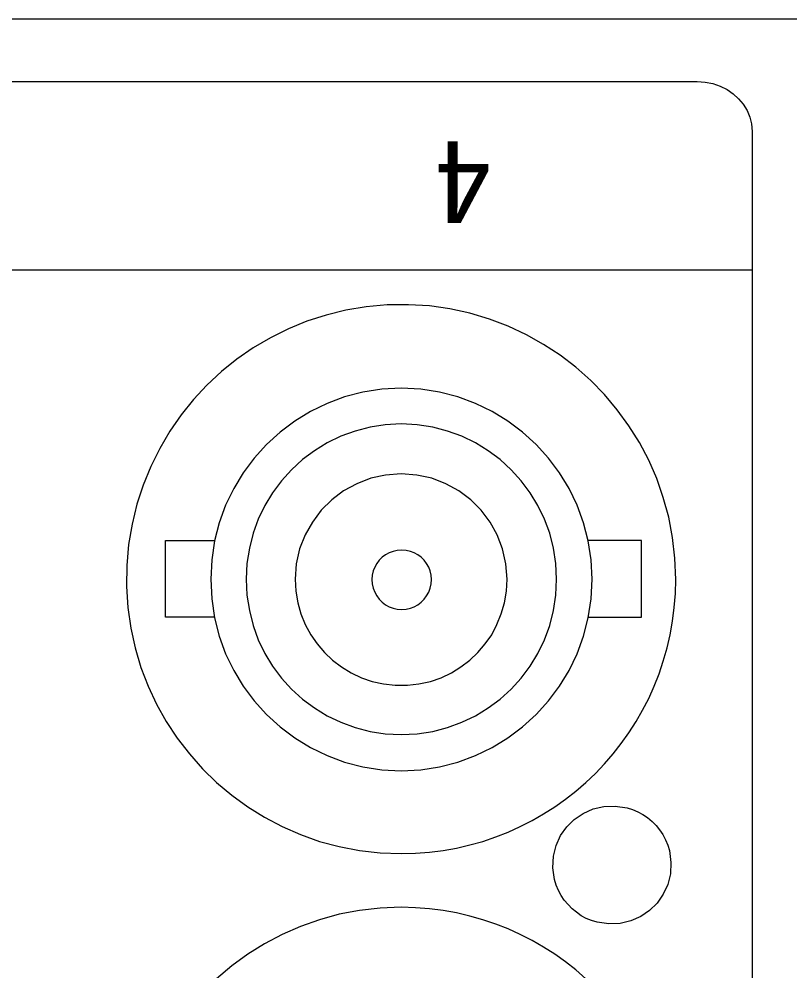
# Model space of a CAD drawing. Units: millimetres on the paper. Extents: x -139 to 141, y -98 to 91.
# Drawn here: x 2.03 to 6.62, y 54.63 to 60.29 of the extents above; entities that cross this region are included whole.
import ezdxf
from ezdxf.enums import TextEntityAlignment as Align

# ---------------------------------------------------------------- set-up
doc = ezdxf.new("R2010")
doc.units = ezdxf.units.MM
doc.layers.add('0-1_外形線', color=4, linetype='Continuous')
doc.styles.add('ＭＳ ゴシック', font='')
doc.styles.get('ＭＳ ゴシック').set_extended_font_data('MS Gothic')

msp = doc.modelspace()

# ---------------------------------------------------------------- linework, layer by layer
at = {"layer": '0-1_外形線'}
for p, q in [((30.556, 60.29), (-42.913, 60.29)), ((2.902, 57.189), (3.191, 57.189)), ((2.902, 56.734), (2.902, 57.189)), ((5.734, 57.189), (5.417, 57.189)), ((5.734, 56.734), (5.734, 57.189)), ((3.191, 56.734), (2.902, 56.734)), ((5.417, 56.734), (5.734, 56.734))]:
    msp.add_line(p, q, dxfattribs=at)
for points in [[(1.882, 59.919), (2.069, 59.919), (2.257, 59.919), (2.444, 59.919), (2.63, 59.919), (2.815, 59.919), (2.907, 59.919), (2.998, 59.919), (3.089, 59.919), (3.18, 59.919), (3.27, 59.919), (3.36, 59.919), (3.448, 59.919), (3.537, 59.919), (3.624, 59.919), (3.711, 59.919), (3.796, 59.919), (3.881, 59.919), (3.965, 59.919), (4.048, 59.919), (4.131, 59.919), (4.212, 59.919), (4.291, 59.919), (4.37, 59.919), (4.448, 59.919)], [(4.448, 59.919), (4.524, 59.919), (4.599, 59.919), (4.673, 59.919), (4.709, 59.919), (4.745, 59.919), (4.781, 59.919), (4.816, 59.919), (4.851, 59.919), (4.886, 59.919), (4.92, 59.919), (4.954, 59.919), (4.987, 59.919), (5.02, 59.919), (5.053, 59.919), (5.085, 59.919), (5.117, 59.919), (5.148, 59.919), (5.179, 59.919), (5.21, 59.919), (5.24, 59.919), (5.27, 59.919), (5.299, 59.919), (5.328, 59.919), (5.356, 59.919), (5.384, 59.919), (5.411, 59.919), (5.438, 59.919), (5.464, 59.919), (5.49, 59.919), (5.516, 59.919), (5.541, 59.919), (5.565, 59.919), (5.589, 59.919), (5.612, 59.919), (5.635, 59.919), (5.658, 59.919), (5.68, 59.919), (5.701, 59.919), (5.722, 59.919)], [(5.722, 59.919), (5.742, 59.919), (5.761, 59.919), (5.781, 59.919), (5.799, 59.919), (5.817, 59.919), (5.834, 59.919), (5.851, 59.919), (5.867, 59.919), (5.883, 59.919), (5.898, 59.919), (5.912, 59.919), (5.926, 59.919), (5.939, 59.919), (5.952, 59.919), (5.964, 59.919), (5.975, 59.919), (5.986, 59.919), (5.996, 59.919), (6.005, 59.919), (6.014, 59.919), (6.022, 59.919), (6.029, 59.919), (6.036, 59.919), (6.042, 59.919), (6.047, 59.919), (6.052, 59.919), (6.056, 59.919), (6.059, 59.919), (6.062, 59.919), (6.064, 59.919), (6.065, 59.919), (6.065, 59.919)], [(6.065, 59.919), (6.113, 59.915), (6.159, 59.906), (6.203, 59.891), (6.243, 59.871), (6.28, 59.846), (6.312, 59.816), (6.34, 59.783), (6.362, 59.747), (6.379, 59.707), (6.389, 59.666), (6.393, 59.622)], [(6.393, 59.622), (6.393, 59.62), (6.393, 59.613), (6.393, 59.601), (6.393, 59.586), (6.393, 59.546), (6.393, 59.493), (6.393, 59.43), (6.393, 59.361), (6.393, 59.209), (6.393, 59.058), (6.393, 58.988), (6.393, 58.925), (6.393, 58.873), (6.393, 58.832), (6.393, 58.817), (6.393, 58.806), (6.393, 58.799), (6.393, 58.796)], [(6.393, 59.532), (6.393, 59.531), (6.393, 59.53), (6.393, 59.528), (6.393, 59.525), (6.393, 59.521), (6.393, 59.517), (6.393, 59.512), (6.393, 59.506), (6.393, 59.499), (6.393, 59.491), (6.393, 59.483), (6.393, 59.474), (6.393, 59.464), (6.393, 59.453), (6.393, 59.442), (6.393, 59.43), (6.393, 59.417), (6.393, 59.404), (6.393, 59.39), (6.393, 59.375), (6.393, 59.359), (6.393, 59.343), (6.393, 59.326), (6.393, 59.308), (6.393, 59.29), (6.393, 59.271), (6.393, 59.251), (6.393, 59.231), (6.393, 59.21), (6.393, 59.188), (6.393, 59.166), (6.393, 59.143), (6.393, 59.12), (6.393, 59.095), (6.393, 59.071), (6.393, 59.045), (6.393, 59.02), (6.393, 58.993), (6.393, 58.966)], [(6.393, 58.966), (6.393, 58.938), (6.393, 58.91), (6.393, 58.881), (6.393, 58.852), (6.393, 58.822), (6.393, 58.792), (6.393, 58.761), (6.393, 58.729), (6.393, 58.697), (6.393, 58.665), (6.393, 58.632), (6.393, 58.598), (6.393, 58.564), (6.393, 58.529), (6.393, 58.494), (6.393, 58.459), (6.393, 58.423), (6.393, 58.386), (6.393, 58.349), (6.393, 58.312), (6.393, 58.274), (6.393, 58.236), (6.393, 58.197), (6.393, 58.158), (6.393, 58.119), (6.393, 58.079), (6.393, 58.038), (6.393, 57.998), (6.393, 57.957), (6.393, 57.915), (6.393, 57.873), (6.393, 57.831), (6.393, 57.788), (6.393, 57.745), (6.393, 57.702), (6.393, 57.658), (6.393, 57.614), (6.393, 57.57), (6.393, 57.525)], [(4.387, 58.796), (4.299, 58.796), (4.211, 58.796), (4.121, 58.796), (4.03, 58.796), (3.938, 58.796), (3.845, 58.796), (3.751, 58.796), (3.657, 58.796), (3.561, 58.796), (3.465, 58.796), (3.368, 58.796), (3.271, 58.796), (3.173, 58.796), (3.074, 58.796), (2.975, 58.796), (2.876, 58.796), (2.776, 58.796), (2.675, 58.796), (2.474, 58.796), (2.272, 58.796), (2.069, 58.796), (1.867, 58.796)], [(5.852, 58.796), (5.825, 58.796), (5.798, 58.796), (5.771, 58.796), (5.743, 58.796), (5.714, 58.796), (5.685, 58.796), (5.655, 58.796), (5.625, 58.796), (5.595, 58.796), (5.564, 58.796), (5.532, 58.796), (5.5, 58.796), (5.467, 58.796), (5.434, 58.796), (5.401, 58.796), (5.367, 58.796), (5.332, 58.796), (5.298, 58.796), (5.262, 58.796), (5.226, 58.796), (5.19, 58.796), (5.154, 58.796), (5.117, 58.796), (5.079, 58.796), (5.042, 58.796), (5.003, 58.796), (4.965, 58.796), (4.926, 58.796), (4.886, 58.796), (4.847, 58.796), (4.807, 58.796), (4.766, 58.796), (4.725, 58.796), (4.684, 58.796), (4.643, 58.796), (4.601, 58.796), (4.559, 58.796), (4.474, 58.796), (4.387, 58.796)], [(6.393, 58.796), (6.392, 58.796), (6.391, 58.796), (6.389, 58.796), (6.386, 58.796), (6.383, 58.796), (6.379, 58.796), (6.374, 58.796), (6.368, 58.796), (6.361, 58.796), (6.354, 58.796), (6.346, 58.796), (6.337, 58.796), (6.328, 58.796), (6.318, 58.796), (6.307, 58.796), (6.296, 58.796), (6.283, 58.796), (6.27, 58.796), (6.257, 58.796), (6.243, 58.796), (6.228, 58.796), (6.212, 58.796), (6.196, 58.796), (6.179, 58.796), (6.161, 58.796), (6.143, 58.796), (6.124, 58.796), (6.105, 58.796), (6.085, 58.796), (6.064, 58.796), (6.043, 58.796), (6.021, 58.796), (5.999, 58.796), (5.976, 58.796), (5.952, 58.796), (5.928, 58.796), (5.903, 58.796), (5.878, 58.796), (5.852, 58.796)], [(5.722, 57.771), (5.659, 57.871), (5.59, 57.967), (5.514, 58.057), (5.432, 58.141), (5.344, 58.219), (5.251, 58.291), (5.152, 58.355), (5.049, 58.413), (4.941, 58.464), (4.829, 58.506), (4.713, 58.541), (4.594, 58.566), (4.472, 58.584), (4.347, 58.591), (4.221, 58.59), (4.097, 58.579), (3.976, 58.559), (3.858, 58.53), (3.743, 58.493), (3.633, 58.448), (3.526, 58.395), (3.424, 58.335), (3.327, 58.267), (3.236, 58.194), (3.149, 58.113), (3.069, 58.027), (2.995, 57.936), (2.928, 57.839), (2.868, 57.737), (2.815, 57.63), (2.77, 57.519), (2.732, 57.405), (2.703, 57.287), (2.683, 57.165), (2.672, 57.041), (2.671, 56.915), (2.679, 56.79), (2.696, 56.668), (2.722, 56.55)], [(5.181, 57.679), (5.107, 57.76), (5.026, 57.833), (4.939, 57.899), (4.845, 57.956), (4.746, 58.004), (4.642, 58.043), (4.533, 58.071), (4.421, 58.088), (4.305, 58.094), (4.189, 58.088), (4.076, 58.071), (3.968, 58.043), (3.864, 58.004), (3.765, 57.956), (3.671, 57.899), (3.584, 57.833), (3.503, 57.76), (3.43, 57.679), (3.365, 57.592), (3.308, 57.498), (3.26, 57.399), (3.222, 57.295), (3.194, 57.187), (3.177, 57.074), (3.171, 56.959)], [(5.019, 57.544), (4.959, 57.61), (4.894, 57.67), (4.822, 57.723), (4.746, 57.77), (4.665, 57.809), (4.58, 57.84), (4.492, 57.863), (4.4, 57.877), (4.305, 57.882), (4.21, 57.877), (4.119, 57.863), (4.03, 57.84), (3.945, 57.809), (3.864, 57.77), (3.788, 57.723), (3.717, 57.67), (3.652, 57.61), (3.592, 57.544), (3.539, 57.473), (3.493, 57.397), (3.454, 57.316), (3.423, 57.232), (3.401, 57.144), (3.387, 57.053), (3.382, 56.959)], [(4.305, 55.327), (4.389, 55.329), (4.472, 55.336), (4.554, 55.346), (4.634, 55.36), (4.713, 55.379), (4.791, 55.4), (4.867, 55.426), (4.941, 55.455), (5.013, 55.488), (5.084, 55.524), (5.152, 55.563), (5.218, 55.605), (5.282, 55.651), (5.344, 55.699), (5.403, 55.75), (5.46, 55.804), (5.514, 55.861), (5.565, 55.92), (5.614, 55.982), (5.659, 56.046), (5.702, 56.112), (5.741, 56.18), (5.777, 56.25), (5.81, 56.322), (5.839, 56.396), (5.864, 56.472), (5.886, 56.55), (5.905, 56.628), (5.919, 56.709), (5.929, 56.79), (5.936, 56.873), (5.938, 56.957), (5.933, 57.083), (5.919, 57.206), (5.896, 57.327), (5.864, 57.444), (5.825, 57.557), (5.777, 57.666), (5.722, 57.771)], [(3.171, 56.959), (3.177, 56.843), (3.194, 56.73), (3.222, 56.621), (3.26, 56.516), (3.308, 56.416), (3.365, 56.322), (3.43, 56.235), (3.503, 56.154), (3.584, 56.08), (3.671, 56.015), (3.765, 55.958), (3.864, 55.91), (3.968, 55.871), (4.076, 55.843), (4.189, 55.826), (4.305, 55.82), (4.421, 55.826), (4.533, 55.843), (4.642, 55.871), (4.746, 55.91), (4.845, 55.958), (4.939, 56.015), (5.026, 56.08), (5.107, 56.154), (5.181, 56.235), (5.246, 56.322), (5.303, 56.416), (5.351, 56.516), (5.389, 56.621), (5.417, 56.73), (5.435, 56.843), (5.441, 56.959), (5.435, 57.074), (5.417, 57.187), (5.389, 57.295), (5.351, 57.399), (5.303, 57.498), (5.246, 57.592), (5.181, 57.679)], [(4.305, 57.585), (4.212, 57.578), (4.123, 57.559), (4.04, 57.527), (3.962, 57.484), (3.892, 57.431), (3.829, 57.369), (3.776, 57.299), (3.733, 57.222), (3.7, 57.139), (3.68, 57.051), (3.674, 56.959)], [(4.934, 56.959), (4.927, 57.051), (4.908, 57.139), (4.876, 57.222), (4.833, 57.299), (4.78, 57.369), (4.718, 57.431), (4.648, 57.484), (4.57, 57.527), (4.487, 57.559), (4.398, 57.578), (4.305, 57.585)], [(3.382, 56.959), (3.387, 56.864), (3.401, 56.773), (3.423, 56.684), (3.454, 56.599), (3.493, 56.518), (3.539, 56.442), (3.592, 56.371), (3.652, 56.305), (3.717, 56.246), (3.788, 56.193), (3.864, 56.147), (3.945, 56.108), (4.03, 56.077), (4.119, 56.054), (4.21, 56.04), (4.305, 56.036), (4.4, 56.04), (4.492, 56.054), (4.58, 56.077), (4.665, 56.108), (4.746, 56.147), (4.822, 56.193), (4.894, 56.246), (4.959, 56.305), (5.019, 56.371), (5.072, 56.442), (5.118, 56.518), (5.157, 56.599), (5.188, 56.684), (5.211, 56.773), (5.225, 56.864), (5.229, 56.959), (5.225, 57.053), (5.211, 57.144), (5.188, 57.232), (5.157, 57.316), (5.118, 57.397), (5.072, 57.473), (5.019, 57.544)], [(6.393, 57.525), (6.393, 57.48), (6.393, 57.434), (6.393, 57.343), (6.393, 57.25), (6.393, 57.156), (6.393, 57.061), (6.393, 56.965), (6.393, 56.868), (6.393, 56.769), (6.393, 56.671), (6.393, 56.571), (6.393, 56.47), (6.393, 56.369), (6.393, 56.267), (6.393, 56.165), (6.393, 56.061), (6.393, 55.958), (6.393, 55.854), (6.393, 55.749), (6.393, 55.644), (6.393, 55.434), (6.393, 55.222), (6.393, 55.01), (6.393, 54.799), (6.393, 54.587)], [(4.307, 57.132), (4.281, 57.13), (4.256, 57.124), (4.233, 57.115), (4.211, 57.104), (4.191, 57.089), (4.174, 57.072), (4.159, 57.052), (4.147, 57.031), (4.138, 57.008), (4.132, 56.983), (4.13, 56.957)], [(4.307, 57.132), (4.281, 57.13), (4.256, 57.124), (4.233, 57.115), (4.211, 57.104), (4.191, 57.089), (4.174, 57.072), (4.159, 57.052), (4.147, 57.031), (4.138, 57.008), (4.132, 56.983), (4.13, 56.957)], [(4.484, 56.957), (4.482, 56.983), (4.477, 57.008), (4.468, 57.031), (4.456, 57.052), (4.441, 57.072), (4.423, 57.089), (4.404, 57.104), (4.382, 57.115), (4.359, 57.124), (4.334, 57.13), (4.307, 57.132)], [(4.484, 56.957), (4.482, 56.983), (4.477, 57.008), (4.468, 57.031), (4.456, 57.052), (4.441, 57.072), (4.423, 57.089), (4.404, 57.104), (4.382, 57.115), (4.359, 57.124), (4.334, 57.13), (4.307, 57.132)], [(3.674, 56.959), (3.678, 56.887), (3.689, 56.818), (3.708, 56.752), (3.734, 56.689), (3.766, 56.629), (3.804, 56.574), (3.848, 56.523), (3.896, 56.477), (3.949, 56.437), (4.007, 56.402), (4.068, 56.373), (4.132, 56.351), (4.2, 56.336), (4.269, 56.328), (4.341, 56.328), (4.41, 56.336), (4.478, 56.351), (4.542, 56.373), (4.603, 56.402), (4.66, 56.437), (4.713, 56.477), (4.761, 56.523), (4.805, 56.574), (4.843, 56.629), (4.874, 56.689), (4.9, 56.752), (4.919, 56.818), (4.93, 56.887), (4.934, 56.959)], [(4.13, 56.957), (4.132, 56.931), (4.138, 56.905), (4.147, 56.882), (4.159, 56.86), (4.174, 56.84), (4.191, 56.822), (4.211, 56.807), (4.233, 56.795), (4.256, 56.786), (4.281, 56.781), (4.307, 56.779)], [(4.13, 56.957), (4.132, 56.931), (4.138, 56.905), (4.147, 56.882), (4.159, 56.86), (4.174, 56.84), (4.191, 56.822), (4.211, 56.807), (4.233, 56.795), (4.256, 56.786), (4.281, 56.781), (4.307, 56.779)], [(4.307, 56.779), (4.334, 56.781), (4.359, 56.786), (4.382, 56.795), (4.404, 56.807), (4.423, 56.822), (4.441, 56.84), (4.456, 56.86), (4.468, 56.882), (4.477, 56.905), (4.482, 56.931), (4.484, 56.957)], [(4.307, 56.779), (4.334, 56.781), (4.359, 56.786), (4.382, 56.795), (4.404, 56.807), (4.423, 56.822), (4.441, 56.84), (4.456, 56.86), (4.468, 56.882), (4.477, 56.905), (4.482, 56.931), (4.484, 56.957)], [(2.722, 56.55), (2.756, 56.434), (2.799, 56.322), (2.849, 56.215), (2.907, 56.112), (2.972, 56.013), (3.044, 55.92), (3.122, 55.832), (3.206, 55.75), (3.296, 55.675), (3.392, 55.605), (3.492, 55.543), (3.597, 55.488), (3.706, 55.44), (3.819, 55.4), (3.936, 55.369), (4.056, 55.346), (4.179, 55.332), (4.305, 55.327)], [(5.47, 54.919), (5.437, 54.929), (5.405, 54.942), (5.375, 54.958), (5.347, 54.978), (5.321, 54.999), (5.297, 55.024), (5.275, 55.05), (5.256, 55.078), (5.24, 55.108), (5.227, 55.14), (5.217, 55.173), (5.207, 55.243), (5.21, 55.311), (5.226, 55.375), (5.253, 55.434), (5.289, 55.486), (5.334, 55.53), (5.387, 55.566), (5.446, 55.593), (5.51, 55.608), (5.577, 55.61), (5.648, 55.6)], [(5.648, 55.6), (5.681, 55.59), (5.712, 55.576), (5.742, 55.56), (5.77, 55.541), (5.797, 55.519), (5.821, 55.495), (5.842, 55.468), (5.861, 55.44), (5.877, 55.41), (5.89, 55.378), (5.9, 55.345)], [(5.9, 55.345), (5.909, 55.275), (5.906, 55.207), (5.89, 55.144), (5.863, 55.085), (5.827, 55.033), (5.782, 54.989), (5.73, 54.953), (5.671, 54.927), (5.607, 54.912), (5.54, 54.909), (5.47, 54.919)], [(4.305, 55.008), (4.179, 55.003), (4.056, 54.989), (3.936, 54.966), (3.819, 54.934), (3.706, 54.894), (3.597, 54.847), (3.492, 54.791), (3.392, 54.729), (3.296, 54.659), (3.206, 54.583)], [(5.565, 54.413), (5.514, 54.472), (5.46, 54.529), (5.403, 54.583), (5.344, 54.635), (5.282, 54.683), (5.218, 54.729), (5.152, 54.771), (5.084, 54.81), (5.013, 54.847), (4.941, 54.879), (4.867, 54.908), (4.791, 54.934), (4.713, 54.956), (4.634, 54.974), (4.554, 54.989), (4.472, 54.999), (4.389, 55.005), (4.305, 55.008)]]:
    msp.add_lwpolyline(points, dxfattribs=at)

# ---------------------------------------------------------------- texts
at = {"layer": '0-1_外形線', "style": 'ＭＳ ゴシック'}
msp.add_text('4', height=0.4997, rotation=180, dxfattribs=at).set_placement((4.843, 59.712), align=Align.BOTTOM_LEFT)

doc.saveas('drawing.dxf')
